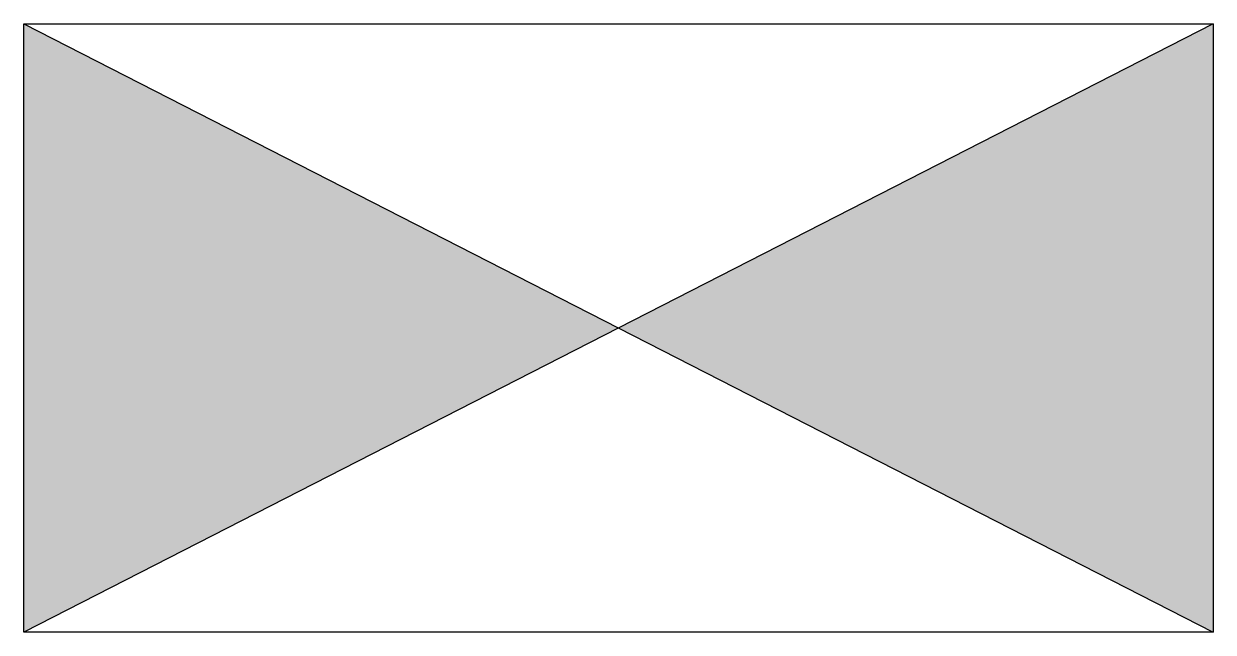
# Model space of a CAD drawing. Header units: inches. Extents: x -4.7 to 16.2, y 46 to 56.7.
import ezdxf

# ---------------------------------------------------------------- set-up
doc = ezdxf.new("R2010")
doc.units = ezdxf.units.IN
doc.header["$MEASUREMENT"] = 0

msp = doc.modelspace()

# ---------------------------------------------------------------- hatches: boundary and pattern name
h = msp.add_hatch(color=256)
h.set_gradient(color1=(192, 54, 226), color2=(192, 54, 226), tint=1)
h.paths.add_polyline_path([(5.751, 51.33), (-4.686, 56.669), (-4.686, 45.991)])
h.paths.add_polyline_path([(16.188, 56.669), (5.751, 51.33), (16.188, 45.991)])

# ---------------------------------------------------------------- linework, layer by layer
at = {"color": 6}
for p, q in [((-4.686, 56.669), (16.188, 45.991)), ((16.188, 56.669), (-4.686, 45.991))]:
    msp.add_line(p, q, dxfattribs=at)
msp.add_lwpolyline([(-4.686, 56.669), (16.188, 56.669), (16.188, 45.991), (-4.686, 45.991)], close=True, dxfattribs=at)

doc.saveas('drawing.dxf')
